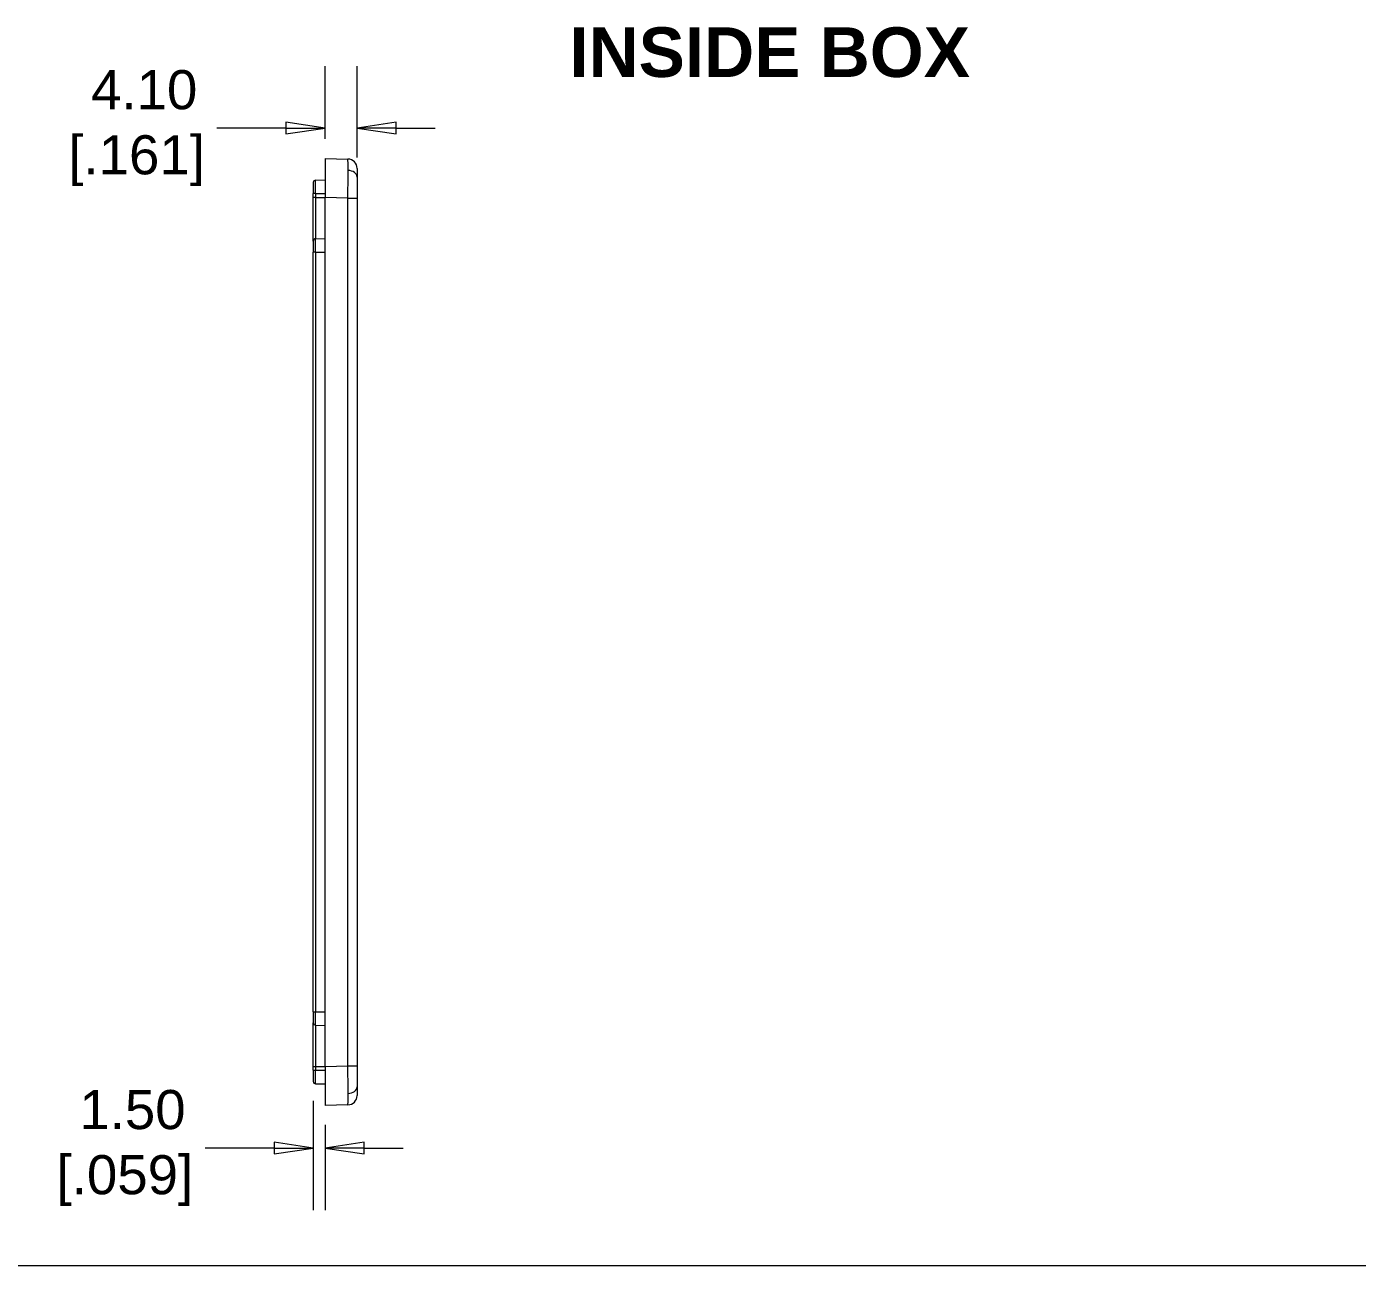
# Model space of a CAD drawing. Header units: millimetres. Extents: x 23 to 674, y 24 to 517.
# Drawn here: x 253.3 to 423.5, y 24.1 to 182.7 of the extents above; entities that cross this region are included whole.
import ezdxf

# ---------------------------------------------------------------- set-up
doc = ezdxf.new("R2010")
doc.units = ezdxf.units.MM
doc.header["$LTSCALE"] = 2.5
for name, color, linetype, lineweight in [('Dimension (ANSI)', 7, 'Continuous', 9), ('Sketch Geometry (ANSI)', 7, 'Continuous', 9), ('Symbol (ANSI)', 7, 'Continuous', 9), ('Visible (ANSI)', 7, 'Continuous', 9), ('Visible Narrow (ANSI)', 7, 'Continuous', 9)]:
    doc.layers.add(name, color=color, linetype=linetype, lineweight=lineweight)
doc.styles.add('Label Text (ANSI)', font='arialbd.ttf')
doc.styles.add('Note Text (ANSI)', font='arial.ttf')
doc.styles.add('Text Style20', font='arial.ttf')
doc.dimstyles.new('Default - mm (ANSI)', dxfattribs={"dimscale": 2.5, "dimtxt": 2, "dimasz": 2, "dimexe": 3.175, "dimexo": 1, "dimgap": 0.8, "dimtad": 0, "dimtih": 1, "dimtoh": 1, "dimrnd": 1e-08, "dimzin": 4, "dimdsep": 46, "dimtxsty": 'Note Text (ANSI)', "dimblk": 'Filled-1', "dimcen": 0.09, "dimdle": 10, "dimclrd": 256, "dimclre": 256, "dimclrt": 256, "dimadec": 1, "dimazin": 0, "dimtfac": 1.524, "dimtofl": 0, "dimtmove": 0, "dimatfit": 3, "dimfxl": 0, "dimtolj": 1, "dimtzin": 0, "dimlwd": -1, "dimlwe": -1, "dimarcsym": 0})

# ---------------------------------------------------------------- blocks, each defined once
blk = doc.blocks.new('Title Blocks HAMMOND')
at = {"layer": 'Sketch Geometry (ANSI)'}
blk.add_line((9.353, 9.64), (173.942, 9.64), dxfattribs=at)
at = {"layer": 'Symbol (ANSI)', "style": 'Text Style20'}
blk.add_attdef('<TITLE>_001', (229.212, 16.349), '', height=5, dxfattribs=at)
blk = doc.blocks.new('Filled-1')
at = {"color": 0}
for p, q in [((0, 0), (-1, 0.15)), ((-1, 0.15), (-1, -0.15)), ((-1, 0), (0, 0)), ((-1, -0.15), (0, 0))]:
    blk.add_line(p, q, dxfattribs=at)
at = {"color": 0, "flags": 128}
blk.add_lwpolyline([(-1, -0.15), (0, 0), (-1, 0.15), (-1, -0.15)], dxfattribs=at)
at = {"color": 0}
blk.add_solid([(-1, -0.15), (0, 0), (-1, 0.15), (-1, -0.15)], dxfattribs=at)
blk = doc.blocks.new('*D29')
at = {"layer": 'Defpoints', "color": 0, "transparency": 16777216}
for p in [(295.55, 169.67), (291.45, 165.8), (295.55, 163.41)]:
    blk.add_point(p, dxfattribs=at)
at = {"layer": 'Dimension (ANSI)', "transparency": 16777216}
for p, q in [((291.45, 168.3), (291.45, 177.61)), ((295.55, 165.91), (295.55, 177.61)), ((286.45, 169.67), (277.62, 169.67)), ((300.55, 169.67), (305.55, 169.67))]:
    blk.add_line(p, q, dxfattribs=at)
at = {"layer": 'Dimension (ANSI)', "transparency": 16777216, "xscale": 5, "yscale": 5, "zscale": 5}
blk.add_blockref('Filled-1', (291.45, 169.67), dxfattribs=at)
at = {"layer": 'Dimension (ANSI)', "transparency": 16777216, "xscale": 5, "yscale": 5, "zscale": 5, "rotation": 180}
blk.add_blockref('Filled-1', (295.55, 169.67), dxfattribs=at)
at = {"layer": 'Dimension (ANSI)', "transparency": 16777216, "insert": (267.35, 169.67), "char_height": 5, "attachment_point": 5, "style": 'Note Text (ANSI)'}
blk.add_mtext('\\A1; 4.10\\P[.161]', dxfattribs=at)
blk = doc.blocks.new('*D30')
at = {"layer": 'Defpoints', "color": 0, "transparency": 16777216}
for p in [(289.95, 47.68), (291.45, 44.6), (291.45, 39.15)]:
    blk.add_point(p, dxfattribs=at)
at = {"layer": 'Dimension (ANSI)', "transparency": 16777216}
for p, q in [((289.95, 45.18), (289.95, 31.21)), ((291.45, 42.1), (291.45, 31.21)), ((284.95, 39.15), (276.12, 39.15)), ((296.45, 39.15), (301.45, 39.15))]:
    blk.add_line(p, q, dxfattribs=at)
at = {"layer": 'Dimension (ANSI)', "transparency": 16777216, "xscale": 5, "yscale": 5, "zscale": 5}
blk.add_blockref('Filled-1', (289.95, 39.15), dxfattribs=at)
at = {"layer": 'Dimension (ANSI)', "transparency": 16777216, "xscale": 5, "yscale": 5, "zscale": 5, "rotation": 180}
blk.add_blockref('Filled-1', (291.45, 39.15), dxfattribs=at)
at = {"layer": 'Dimension (ANSI)', "transparency": 16777216, "insert": (265.85, 39.15), "char_height": 5, "attachment_point": 5, "style": 'Note Text (ANSI)'}
blk.add_mtext('\\A1; 1.50\\P[.059]', dxfattribs=at)

msp = doc.modelspace()

# ---------------------------------------------------------------- linework, layer by layer
at = {"layer": 'Visible (ANSI)'}
for p, q in [((291.4488, 165.796), (291.4488, 160.7977)), ((291.4488, 165.796), (294.3802, 165.7192)), ((295.5488, 164.5196), (295.5488, 163.4072)), ((289.9488, 162.7144), (289.9488, 161.296)), ((290.241, 163.0143), (291.4488, 163.046)), ((289.9488, 160.796), (289.9488, 161.296)), ((289.9488, 155.2144), (289.9488, 160.796)), ((291.4488, 49.5943), (291.4488, 160.7977)), ((295.5488, 160.7209), (295.5488, 49.671)), ((289.9488, 155.2144), (289.9488, 153.796)), ((290.241, 155.5143), (291.4488, 155.546)), ((289.9488, 56.596), (289.9488, 153.796)), ((289.9488, 56.596), (289.9488, 55.1775)), ((289.9488, 49.596), (289.9488, 55.1775)), ((290.241, 54.8776), (291.4488, 54.846)), ((289.9488, 49.096), (289.9488, 49.596)), ((291.4488, 49.5943), (291.4488, 44.596)), ((289.9488, 49.096), (289.9488, 47.6775)), ((290.241, 47.3776), (291.4488, 47.346)), ((295.5488, 46.9848), (295.5488, 45.8723)), ((294.3802, 44.6727), (291.4488, 44.596))]:
    msp.add_line(p, q, dxfattribs=at)
for centre, radius, start, end in [((294.3488, 164.5196), 1.2, 0, 88.5), ((290.2488, 162.7144), 0.3, 91.5, 180), ((290.2488, 155.2144), 0.3, 91.5, 180), ((290.2488, 55.1775), 0.3, 180, 268.5), ((290.2488, 47.6775), 0.3, 180, 268.5), ((294.3488, 45.8723), 1.2, 271.5, 0)]:
    msp.add_arc(centre, radius, start, end, dxfattribs=at)
for points, knots in [([(295.5488, 163.4072), (295.5488, 163.0555), (295.5488, 162.6342), (295.5488, 162.1748), (295.5488, 161.7154), (295.5488, 161.2184), (295.5488, 160.7209)], [0, 0, 0, 0, 0.392527774, 0.392527774, 0.392527774, 0.785055547, 0.785055547, 0.785055547, 0.785055547]), ([(295.5488, 49.671), (295.5488, 49.1736), (295.5488, 48.6765), (295.5488, 48.2171), (295.5488, 47.7577), (295.5488, 47.3364), (295.5488, 46.9848)], [5.49812976, 5.49812976, 5.49812976, 5.49812976, 5.890657534, 5.890657534, 5.890657534, 6.283185307, 6.283185307, 6.283185307, 6.283185307])]:
    msp.add_open_spline(points, degree=3, knots=knots, dxfattribs=at)
at = {"layer": 'Visible Narrow (ANSI)'}
for p, q in [((290.241, 161.296), (290.241, 163.0143)), ((290.241, 161.296), (289.9488, 161.296)), ((290.241, 160.796), (289.9488, 160.796)), ((290.241, 161.296), (291.4488, 161.296)), ((290.241, 161.296), (290.241, 160.796)), ((290.241, 160.796), (291.4488, 160.796)), ((290.241, 160.796), (290.241, 155.5143)), ((294.3802, 160.7209), (291.4488, 160.7977)), ((294.3802, 160.7209), (295.5488, 160.7209)), ((294.3802, 49.671), (294.3802, 160.7209)), ((290.241, 153.796), (290.241, 155.5143)), ((290.241, 153.796), (289.9488, 153.796)), ((290.241, 153.796), (291.4488, 153.796)), ((290.241, 153.796), (290.241, 56.596)), ((289.9488, 56.596), (290.241, 56.596)), ((290.241, 56.596), (291.4488, 56.596)), ((290.241, 54.8776), (290.241, 56.596)), ((290.241, 54.8776), (290.241, 49.596)), ((289.9488, 49.596), (290.241, 49.596)), ((290.241, 49.596), (291.4488, 49.596)), ((290.241, 49.596), (290.241, 49.096)), ((291.4488, 49.5943), (294.3802, 49.671)), ((294.3802, 49.671), (295.5488, 49.671)), ((289.9488, 49.096), (290.241, 49.096)), ((290.241, 49.096), (291.4488, 49.096)), ((290.241, 47.3776), (290.241, 49.096))]:
    msp.add_line(p, q, dxfattribs=at)
for centre, start_param, end_param in [((294.3488, 163.4072), 0, 1.53378076), ((294.3488, 46.9848), 4.74940455, 6.28318531)]:
    msp.add_ellipse(centre, major_axis=(1.2, 0), ratio=0.70710678, start_param=start_param, end_param=end_param, dxfattribs=at)
for points, knots in [([(294.3932, 164.2551), (294.3932, 165.0407), (294.3899, 165.5821), (294.3833, 165.6945), (294.3823, 165.7111), (294.3813, 165.7192), (294.3802, 165.7192)], [0, 0, 0, 0, 0.684054506, 0.684054506, 0.684054506, 0.785055547, 0.785055547, 0.785055547, 0.785055547]), ([(294.3802, 160.7209), (294.3872, 161.8322), (294.3924, 163.0122), (294.3931, 163.887), (294.3932, 164.0162), (294.3932, 164.1391), (294.3932, 164.2551)], [5.49812976, 5.49812976, 5.49812976, 5.49812976, 6.182184266, 6.182184266, 6.182184266, 6.283185307, 6.283185307, 6.283185307, 6.283185307]), ([(294.3932, 46.1368), (294.3932, 46.9225), (294.3899, 48.0499), (294.3833, 49.1751), (294.3823, 49.3412), (294.3813, 49.5069), (294.3802, 49.671)], [0, 0, 0, 0, 0.684054506, 0.684054506, 0.684054506, 0.785055547, 0.785055547, 0.785055547, 0.785055547]), ([(294.3802, 44.6727), (294.3872, 44.6729), (294.3924, 45.0875), (294.3931, 45.8036), (294.3932, 45.9094), (294.3932, 46.0208), (294.3932, 46.1368)], [5.49812976, 5.49812976, 5.49812976, 5.49812976, 6.182184266, 6.182184266, 6.182184266, 6.283185307, 6.283185307, 6.283185307, 6.283185307])]:
    msp.add_open_spline(points, degree=3, knots=knots, dxfattribs=at)

# ---------------------------------------------------------------- block references
at = {"xscale": 2.5, "yscale": 2.5, "zscale": 2.5}
msp.add_blockref('Title Blocks HAMMOND', (-0.6221, 0.0312), dxfattribs=at)

# ---------------------------------------------------------------- texts
at = {"layer": 'Symbol (ANSI)', "insert": (322.692, 176.1278), "char_height": 6.35, "attachment_point": 7, "line_spacing_factor": 0.25, "style": 'Label Text (ANSI)'}
msp.add_mtext('INSIDE BOX', dxfattribs=at)

# ---------------------------------------------------------------- dimensions: what is measured, and where the dimension line sits
at = {"layer": 'Dimension (ANSI)'}
for base, p1, p2, text, picture, middle in [((295.5488, 169.6721), (291.4488, 165.796), (295.5488, 163.4072), ' <>\\X[.161]', '*D29', (267.3467, 169.6721)), ((291.4488, 39.1492), (289.9488, 47.6775), (291.4488, 44.596), ' <>\\X[.059]', '*D30', (265.8467, 39.1492))]:
    dim = msp.add_linear_dim(base=base, p1=p1, p2=p2, text=text, dimstyle='Default - mm (ANSI)', override={"dimgap": 0.8, "dimtih": 0, "dimtoh": 0, "dimdec": 2, "dimpost": '\\X', "dimtol": 0, "dimlim": 0, "dimtp": 0, "dimtm": 0, "dimtdec": 2, "dimatfit": 1}, dxfattribs=at)
    dim.commit()
    dim.dimension.update_dxf_attribs({"geometry": picture, "text_midpoint": middle, "dimtype": 160})

doc.saveas('drawing.dxf')
